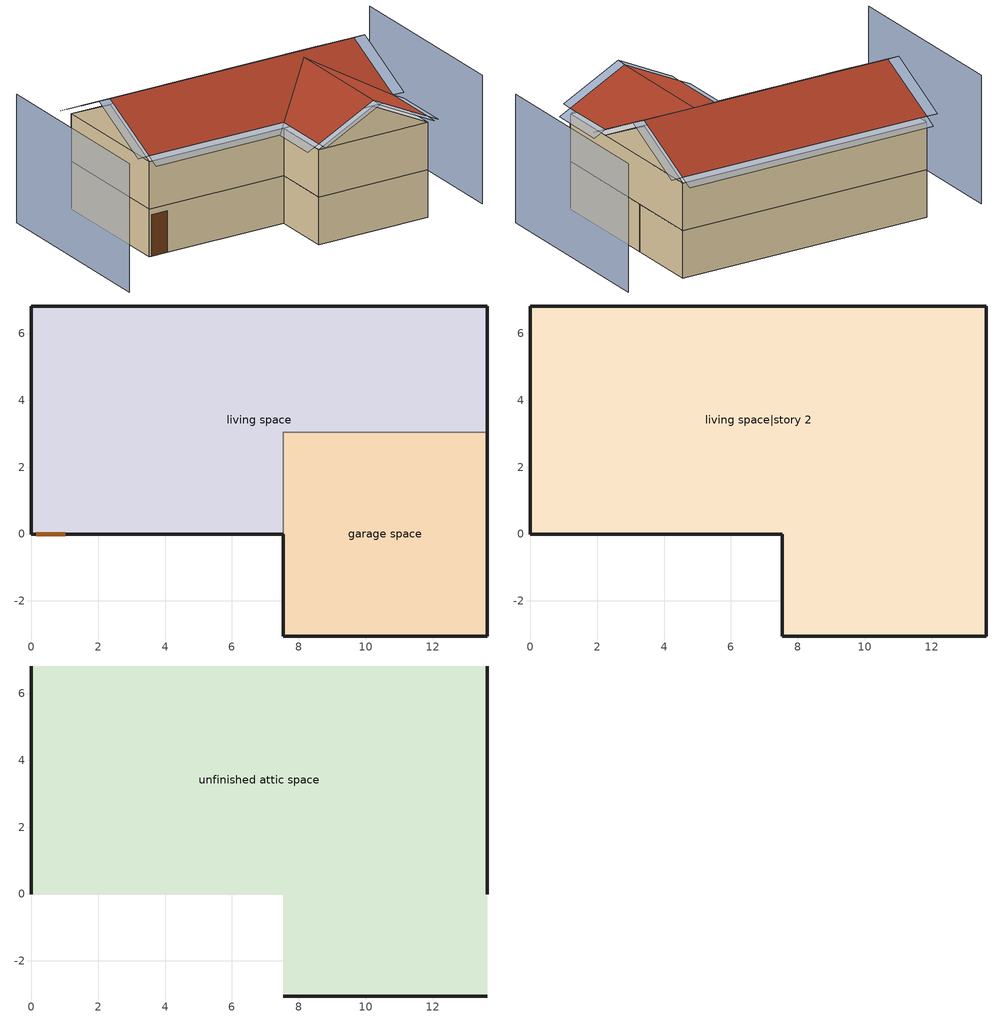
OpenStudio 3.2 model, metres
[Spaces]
garage space
 floor foundation: 7.54,-3.05 7.54,3.05 13.63,3.05 13.63,-3.05 z0
 wall outside: 7.54,0 7.54,-3.05 13.63,-3.05 13.63,3.05 z0:2.44
 wall to living space: 13.63,3.05 7.54,3.05 7.54,0 z0:2.44
living space
 floor foundation: 0,0 0,6.82 13.63,6.82 13.63,3.05 7.54,3.05 7.54,0 z0
 wall outside: 13.63,3.05 13.63,6.82 0,6.82 0,0 7.54,0 z0:2.44
 door (Door): 0.15,0 1.02,0 z0:2.13
living space|story 2
 floor to garage space: 13.63,3.05 13.63,-3.05 7.54,-3.05 7.54,3.05 z2.44
 floor to living space: 13.63,6.82 13.63,3.05 7.54,3.05 7.54,0 0,0 0,6.82 z2.44
 wall outside: 0,6.82 0,0 7.54,0 7.54,-3.05 13.63,-3.05 13.63,6.82 0,6.82 z2.44:4.88
unfinished attic space
 floor to living space|story 2: 13.63,6.82 13.63,0 0,0 0,6.82 z4.88; 7.54,-3.05 7.54,0 13.63,0 13.63,-3.05 z4.88
 wall outside: 0,3.41,6.58 0,6.82,4.88 0,0,4.88; 13.63,3.41,6.58 13.63,0,4.88 13.63,6.82,4.88; 7.54,-3.05,4.88 13.63,-3.05,4.88 10.58,-3.05,6.4
 roof outside: 0,3.41,6.89 13.63,3.41,6.89 13.63,6.82,5.18 0,6.82,5.18; 7.54,0,5.18 7.54,-3.05,5.18 10.58,-3.05,6.71 10.58,3.05,6.71; 13.63,0,5.18 10.58,3.05,6.71 10.58,-3.05,6.71 13.63,-3.05,5.18; 0,3.41,6.89 0,0,5.18 7.54,0,5.18 10.58,3.05,6.71 13.63,0,5.18 13.63,3.41,6.89
shading: -3.05,6.82 -3.05,-3.05 / 16.68,-3.05 16.68,6.82 z0:6.58; -0.61,3.41,6.89 -0.61,0,5.18 0,0,5.18 0,3.41,6.89; 0,-0.61,4.88 7.54,-0.61,4.88 7.54,0,5.18 0,0,5.18; 14.24,0,5.18 14.24,3.41,6.89 13.63,3.41,6.89 13.63,0,5.18; 14.24,-3.05,4.88 14.24,0,4.88 13.63,0,5.18 13.63,-3.05,5.18; 10.58,-3.66,6.71 13.63,-3.66,5.18 13.63,-3.05,5.18 10.58,-3.05,6.71; 6.93,0,4.88 6.93,-3.05,4.88 7.54,-3.05,5.18 7.54,0,5.18; 7.54,-3.66,5.18 10.58,-3.66,6.71 10.58,-3.05,6.71 7.54,-3.05,5.18; -0.61,6.82,5.18 -0.61,3.41,6.89 0,3.41,6.89 0,6.82,5.18; 14.24,3.41,6.89 14.24,6.82,5.18 13.63,6.82,5.18 13.63,3.41,6.89; 13.63,7.43,4.88 0,7.43,4.88 0,6.82,5.18 13.63,6.82,5.18
[Site]
Denver Intl Ap_CO_USA: Latitude {deg}=39.83; Longitude {deg}=-104.65; Time Zone {hr}=-7; Elevation {m}=1650
[ClimateZones]
Climate Zone Institution Name 1=Building America; Climate Zone Document Year 1=0; Climate Zone Value 1=Cold
[Site:WaterMainsTemperature]
Calculation Method=Correlation; Annual Average Outdoor Air Temperature {C}=10.8753; Maximum Difference In Monthly Average Outdoor Air Temperatures {deltaC}=23.1524
[Site:GroundTemperature:Deep]
10.8753, 10.8753, 10.8753, 10.8753, 10.8753, 10.8753, 10.8753, 10.8753, 10.8753, 10.8753, 10.8753, 10.8753
[Building]
Building 1: North Axis {deg}=180; Standards Number of Stories=2; Standards Number of Above Ground Stories=2; Standards Building Type=singlefamilydetached; Standards Number of Living Units=1
[Material]
DoorMaterial: Roughness=Rough; Thickness {m}=0.04445; Conductivity {W/m-K}=0.0612267; Density {kg/m3}=512.64; Specific Heat {J/kg-K}=1214.23; Thermal Absorptance=0.82; Solar Absorptance=0.3; Visible Absorptance=0.3
[Construction]
Door: DoorMaterial
[ThermalZone] Use Ideal Air Loads=No
living zone; garage zone; unfinished attic zone
[Sizing:Zone] Zone Cooling Design Supply Air Temperature Input Method=SupplyAirTemperature; Zone Cooling Design Supply Air Temperature {C}=14; Zone Cooling Design Supply Air Temperature Difference {deltaC}=11.11; Zone Heating Design Supply Air Temperature Input Method=SupplyAirTemperature; Zone Heating Design Supply Air Temperature {C}=40; Zone Heating Design Supply Air Temperature Difference {deltaC}=11.11; Zone Cooling Design Supply Air Humidity Ratio {kg-H2O/kg-air}=0.0085; Zone Heating Design Supply Air Humidity Ratio {kg-H2O/kg-air}=0.008; Cooling Design Air Flow Method=DesignDay; Heating Design Air Flow Method=DesignDay; Account for Dedicated Outdoor Air System=No; Dedicated Outdoor Air System Control Strategy=NeutralSupplyAir; Dedicated Outdoor Air Low Setpoint Temperature for Design {C}=autosize; Dedicated Outdoor Air High Setpoint Temperature for Design {C}=autosize
living zone; garage zone; unfinished attic zone
[Space]
Name | Space Type | Thermal Zone | Building Unit
garage space | Space Type 1 | garage zone
living space; living space|story 2 | Space Type 2 | living zone | unit 1
unfinished attic space | Space Type 3 | unfinished attic zone
[SpaceType]
Name | Standards Space Type
Space Type 1 | garage
Space Type 2 | living
Space Type 3 | unfinished attic
[BuildingUnit]
unit 1: Building Unit Type=Residential
[External:File]
8760.csv: File=8760.csv
[People:Definition] Number of People Calculation Method=People; Fraction Radiant=0.319734; Sensible Heat Fraction=0.573; Carbon Dioxide Generation Rate {m3/s-W}=0; Enable ASHRAE 55 Comfort Warnings=No; Mean Radiant Temperature Calculation Type=ZoneAveraged
Name | Number of People {people}
res occupants|living space|story 2 | 1.584
res occupants|living space | 1.056
[People] Number of People Schedule=occupants; Activity Level Schedule=res occupants activity schedule; Multiplier=1
Name | People Definition | Space or SpaceType
res occupants|living space|story 2 | res occupants|living space|story 2 | living space|story 2
res occupants|living space | res occupants|living space | living space
[Schedule:File]
occupants: External File=8760.csv; Column Number=1; Rows to Skip at Top=1; Number of Hours of Data=8760; Minutes per Item=60
[Schedule:Constant]
res occupants activity schedule: Value=112.539
